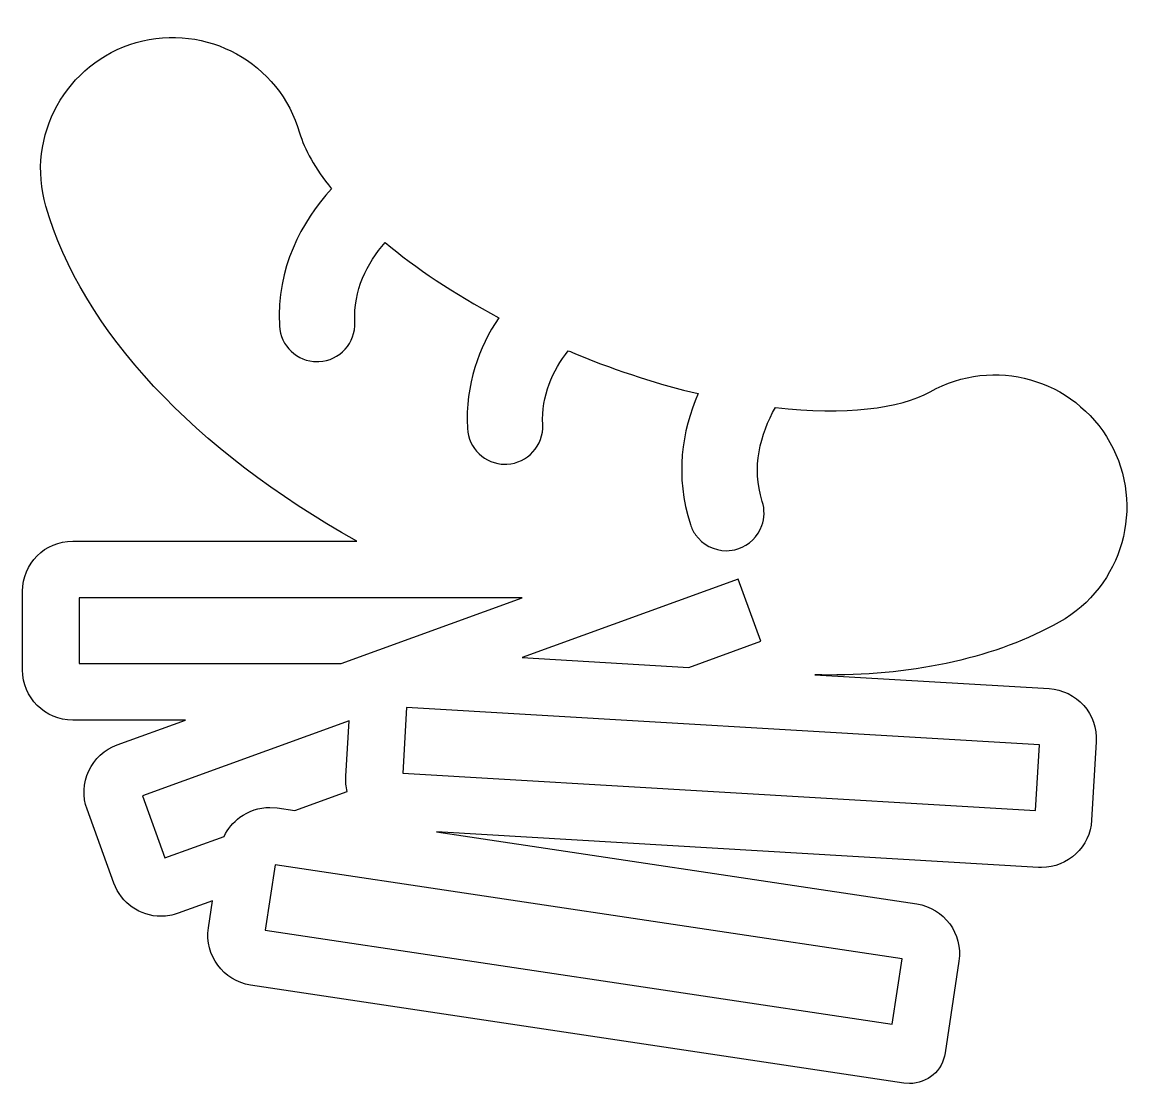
# Model space of a CAD drawing. Header units: centimetres. Extents: x -6.5 to 6.7, y -6 to 6.5.
import ezdxf

# ---------------------------------------------------------------- set-up
doc = ezdxf.new("R2010")
doc.units = ezdxf.units.CM
doc.header["$MEASUREMENT"] = 0
doc.layers.add('Layer 1', color=7, linetype='Continuous')

msp = doc.modelspace()

# ---------------------------------------------------------------- linework, layer by layer
at = {"layer": 'Layer 1'}
for points, knots in [([(5.52659, -1.33911), (5.52659, -1.33911), (2.78141, -1.17753), (2.78141, -1.17753), (2.78141, -1.17753), (2.83438, -1.17859), (2.88719, -1.17928), (2.93958, -1.17928), (2.93958, -1.17928), (3.97952, -1.17928), (4.90739, -0.97367), (5.64584, -0.55941), (5.64584, -0.55941), (6.39162, -0.14126), (6.65705, 0.80259), (6.23893, 1.54813), (6.23893, 1.54813), (5.82057, 2.2937), (4.87675, 2.56021), (4.13139, 2.14122), (4.13139, 2.14122), (3.77915, 1.94395), (3.13396, 1.86476), (2.3178, 1.95757), (2.3178, 1.95757), (2.14212, 1.64118), (2.03446, 1.25727), (2.16357, 0.85614), (2.16357, 0.85614), (2.19466, 0.75975), (2.19043, 0.66064), (2.15873, 0.57208), (2.15873, 0.57208), (2.11404, 0.44712), (2.01427, 0.34332), (1.87825, 0.29935), (1.87825, 0.29935), (1.83311, 0.28509), (1.78731, 0.27818), (1.74262, 0.27818), (1.74262, 0.27818), (1.59919, 0.27818), (1.46385, 0.34848), (1.38125, 0.46569), (1.38125, 0.46569), (1.35614, 0.50133), (1.33572, 0.54115), (1.32167, 0.58486), (1.32167, 0.58486), (1.13776, 1.15604), (1.22264, 1.67957), (1.41068, 2.11897), (1.41068, 2.11897), (0.9638, 2.22536), (0.48675, 2.37638), (-0.00725, 2.57924), (-0.00725, 2.57924), (-0.04194, 2.59347), (-0.07575, 2.60803), (-0.10991, 2.62245), (-0.10991, 2.62245), (-0.29456, 2.38663), (-0.42569, 2.0968), (-0.40942, 1.75549), (-0.40942, 1.75549), (-0.39775, 1.51141), (-0.58632, 1.30408), (-0.83037, 1.29242), (-0.83037, 1.29242), (-0.83751, 1.292), (-0.84463, 1.292), (-0.85175, 1.292), (-0.85175, 1.292), (-1.0863, 1.292), (-1.28178, 1.47644), (-1.29323, 1.71316), (-1.29323, 1.71316), (-1.31786, 2.22973), (-1.15887, 2.66), (-0.92496, 3.00914), (-0.92496, 3.00914), (-1.4581, 3.29259), (-1.90299, 3.59474), (-2.25772, 3.89203), (-2.25772, 3.89203), (-2.47084, 3.6448), (-2.63052, 3.33225), (-2.61266, 2.95765), (-2.61266, 2.95765), (-2.60099, 2.7136), (-2.78956, 2.50624), (-3.03361, 2.4946), (-3.03361, 2.4946), (-3.04075, 2.49415), (-3.04787, 2.49415), (-3.05501, 2.49415), (-3.05501, 2.49415), (-3.28956, 2.49415), (-3.48501, 2.67859), (-3.49647, 2.91531), (-3.49647, 2.91531), (-3.52893, 3.59627), (-3.24258, 4.12742), (-2.88571, 4.52025), (-2.88571, 4.52025), (-3.07923, 4.76062), (-3.2044, 4.98438), (-3.25954, 5.17578), (-3.25954, 5.17578), (-3.49669, 5.99694), (-4.35412, 6.47036), (-5.17594, 6.23451), (-5.17594, 6.23451), (-5.99755, 5.99779), (-6.47163, 5.13948), (-6.23491, 4.31789), (-6.23491, 4.31789), (-5.81451, 2.8594), (-4.49022, 1.45052), (-2.5907, 0.39092), (-2.5907, 0.39092), (-2.5907, 0.39092), (-5.92, 0.39092), (-5.92, 0.39092), (-5.92, 0.39092), (-6.24462, 0.39092), (-6.50875, 0.127), (-6.50875, -0.19741), (-6.50875, -0.19741), (-6.50875, -0.19741), (-6.50875, -1.11922), (-6.50875, -1.11922), (-6.50875, -1.11922), (-6.50875, -1.44405), (-6.24462, -1.70797), (-5.92, -1.70797), (-5.92, -1.70797), (-5.92, -1.70797), (-4.59854, -1.70796), (-4.59854, -1.70796), (-4.59854, -1.70796), (-4.59854, -1.70796), (-5.39946, -1.99911), (-5.39946, -1.99911), (-5.39946, -1.99911), (-5.54742, -2.05266), (-5.66555, -2.16109), (-5.73207, -2.30365), (-5.73207, -2.30365), (-5.79837, -2.44621), (-5.80531, -2.60647), (-5.75173, -2.75334), (-5.75173, -2.75334), (-5.75173, -2.75334), (-5.43685, -3.6203), (-5.43685, -3.6203), (-5.43685, -3.6203), (-5.35261, -3.85184), (-5.13014, -4.00778), (-4.8835, -4.00778), (-4.8835, -4.00778), (-4.81481, -4.00778), (-4.74721, -3.99569), (-4.68242, -3.97235), (-4.68242, -3.97235), (-4.68242, -3.97235), (-4.28113, -3.82646), (-4.28113, -3.82646), (-4.28113, -3.82646), (-4.28113, -3.82646), (-4.32885, -4.1447), (-4.32885, -4.1447), (-4.32885, -4.1447), (-4.37682, -4.46522), (-4.15478, -4.76544), (-3.83384, -4.8138), (-3.83384, -4.8138), (-3.83384, -4.8138), (3.82529, -5.96283), (3.82529, -5.96283), (3.82529, -5.96283), (3.82529, -5.96283), (3.8903, -5.96802), (3.8903, -5.96802), (3.8903, -5.96802), (4.10131, -5.96802), (4.27712, -5.81641), (4.30866, -5.60734), (4.30866, -5.60734), (4.30866, -5.60734), (4.46979, -4.5326), (4.46979, -4.5326), (4.46979, -4.5326), (4.51818, -4.21166), (4.29636, -3.91144), (3.97497, -3.86262), (3.97497, -3.86262), (3.97497, -3.86262), (-1.65534, -3.01802), (-1.65534, -3.01802), (-1.65534, -3.01802), (-1.65534, -3.01802), (5.40327, -3.43498), (5.40327, -3.43498), (5.40327, -3.43498), (5.40327, -3.43498), (5.43761, -3.43585), (5.43761, -3.43585), (5.43761, -3.43585), (5.74863, -3.43585), (6.00694, -3.19264), (6.0253, -2.88163), (6.0253, -2.88163), (6.0253, -2.88163), (6.07972, -1.96112), (6.07972, -1.96112), (6.07972, -1.96112), (6.0888, -1.80562), (6.03458, -1.65013), (5.93243, -1.53652), (5.93243, -1.53652), (5.82919, -1.41989), (5.68124, -1.34818), (5.52659, -1.33911)], [0, 0, 0, 0, 0.01754386, 0.01754386, 0.01754386, 0.01754386, 0.03508772, 0.03508772, 0.03508772, 0.03508772, 0.05263158, 0.05263158, 0.05263158, 0.05263158, 0.07017544, 0.07017544, 0.07017544, 0.07017544, 0.0877193, 0.0877193, 0.0877193, 0.0877193, 0.10526316, 0.10526316, 0.10526316, 0.10526316, 0.12280702, 0.12280702, 0.12280702, 0.12280702, 0.14035088, 0.14035088, 0.14035088, 0.14035088, 0.15789474, 0.15789474, 0.15789474, 0.15789474, 0.1754386, 0.1754386, 0.1754386, 0.1754386, 0.19298246, 0.19298246, 0.19298246, 0.19298246, 0.21052632, 0.21052632, 0.21052632, 0.21052632, 0.22807018, 0.22807018, 0.22807018, 0.22807018, 0.24561404, 0.24561404, 0.24561404, 0.24561404, 0.26315789, 0.26315789, 0.26315789, 0.26315789, 0.28070175, 0.28070175, 0.28070175, 0.28070175, 0.29824561, 0.29824561, 0.29824561, 0.29824561, 0.31578947, 0.31578947, 0.31578947, 0.31578947, 0.33333333, 0.33333333, 0.33333333, 0.33333333, 0.35087719, 0.35087719, 0.35087719, 0.35087719, 0.36842105, 0.36842105, 0.36842105, 0.36842105, 0.38596491, 0.38596491, 0.38596491, 0.38596491, 0.40350877, 0.40350877, 0.40350877, 0.40350877, 0.42105263, 0.42105263, 0.42105263, 0.42105263, 0.43859649, 0.43859649, 0.43859649, 0.43859649, 0.45614035, 0.45614035, 0.45614035, 0.45614035, 0.47368421, 0.47368421, 0.47368421, 0.47368421, 0.49122807, 0.49122807, 0.49122807, 0.49122807, 0.50877193, 0.50877193, 0.50877193, 0.50877193, 0.52631579, 0.52631579, 0.52631579, 0.52631579, 0.54385965, 0.54385965, 0.54385965, 0.54385965, 0.56140351, 0.56140351, 0.56140351, 0.56140351, 0.57894737, 0.57894737, 0.57894737, 0.57894737, 0.59649123, 0.59649123, 0.59649123, 0.59649123, 0.61403509, 0.61403509, 0.61403509, 0.61403509, 0.63157895, 0.63157895, 0.63157895, 0.63157895, 0.64912281, 0.64912281, 0.64912281, 0.64912281, 0.66666667, 0.66666667, 0.66666667, 0.66666667, 0.68421053, 0.68421053, 0.68421053, 0.68421053, 0.70175439, 0.70175439, 0.70175439, 0.70175439, 0.71929825, 0.71929825, 0.71929825, 0.71929825, 0.73684211, 0.73684211, 0.73684211, 0.73684211, 0.75438596, 0.75438596, 0.75438596, 0.75438596, 0.77192982, 0.77192982, 0.77192982, 0.77192982, 0.78947368, 0.78947368, 0.78947368, 0.78947368, 0.80701754, 0.80701754, 0.80701754, 0.80701754, 0.8245614, 0.8245614, 0.8245614, 0.8245614, 0.84210526, 0.84210526, 0.84210526, 0.84210526, 0.85964912, 0.85964912, 0.85964912, 0.85964912, 0.87719298, 0.87719298, 0.87719298, 0.87719298, 0.89473684, 0.89473684, 0.89473684, 0.89473684, 0.9122807, 0.9122807, 0.9122807, 0.9122807, 0.92982456, 0.92982456, 0.92982456, 0.92982456, 0.94736842, 0.94736842, 0.94736842, 0.94736842, 0.96491228, 0.96491228, 0.96491228, 0.96491228, 1, 1, 1, 1]), ([(1.88063, -0.05403), (1.88063, -0.05403), (2.14585, -0.78404), (2.14585, -0.78404), (2.14585, -0.78404), (2.14585, -0.78404), (1.30286, -1.09051), (1.30286, -1.09051), (1.30286, -1.09051), (1.30286, -1.09051), (-0.64992, -0.97557), (-0.64992, -0.97557), (-0.64992, -0.97557), (-0.64992, -0.97557), (1.88063, -0.05403), (1.88063, -0.05403)], [0, 0, 0, 0, 0.2, 0.2, 0.2, 0.2, 0.4, 0.4, 0.4, 0.4, 0.6, 0.6, 0.6, 0.6, 1, 1, 1, 1]), ([(-5.84525, -1.04452), (-5.84525, -1.04452), (-5.84525, -0.2726), (-5.84525, -0.2726), (-5.84525, -0.2726), (-5.84525, -0.2726), (-0.64971, -0.2726), (-0.64971, -0.2726), (-0.64971, -0.2726), (-0.64971, -0.2726), (-2.77326, -1.04452), (-2.77326, -1.04452), (-2.77326, -1.04452), (-2.77326, -1.04452), (-5.84525, -1.04452), (-5.84525, -1.04452)], [0, 0, 0, 0, 0.2, 0.2, 0.2, 0.2, 0.4, 0.4, 0.4, 0.4, 0.6, 0.6, 0.6, 0.6, 1, 1, 1, 1]), ([(5.36742, -2.76804), (5.36742, -2.76804), (-2.05155, -2.33002), (-2.05155, -2.33002), (-2.05155, -2.33002), (-2.05155, -2.33002), (-2.0062, -1.55939), (-2.0062, -1.55939), (-2.0062, -1.55939), (-2.0062, -1.55939), (5.41298, -1.99696), (5.41298, -1.99696), (5.41298, -1.99696), (5.41298, -1.99696), (5.36742, -2.76804), (5.36742, -2.76804)], [0, 0, 0, 0, 0.2, 0.2, 0.2, 0.2, 0.4, 0.4, 0.4, 0.4, 0.6, 0.6, 0.6, 0.6, 1, 1, 1, 1]), ([(-3.96018, -2.8471), (-4.04014, -2.90621), (-4.10237, -2.98291), (-4.14322, -3.07025), (-4.14322, -3.07025), (-4.14322, -3.07025), (-4.83878, -3.32311), (-4.83878, -3.32311), (-4.83878, -3.32311), (-4.83878, -3.32311), (-5.10249, -2.59699), (-5.10249, -2.59699), (-5.10249, -2.59699), (-5.10249, -2.59699), (-2.67991, -1.71479), (-2.67991, -1.71479), (-2.67991, -1.71479), (-2.67991, -1.71479), (-2.71827, -2.36548), (-2.71827, -2.36548), (-2.71827, -2.36548), (-2.72192, -2.42718), (-2.71576, -2.48785), (-2.70102, -2.54601), (-2.70102, -2.54601), (-2.70102, -2.54601), (-3.3148, -2.76913), (-3.3148, -2.76913), (-3.3148, -2.76913), (-3.3148, -2.76913), (-3.52348, -2.73783), (-3.52348, -2.73783), (-3.52348, -2.73783), (-3.52348, -2.73783), (-3.60987, -2.73177), (-3.60987, -2.73177), (-3.60987, -2.73177), (-3.73705, -2.73177), (-3.858, -2.77151), (-3.96018, -2.8471)], [0, 0, 0, 0, 0.09090909, 0.09090909, 0.09090909, 0.09090909, 0.18181818, 0.18181818, 0.18181818, 0.18181818, 0.27272727, 0.27272727, 0.27272727, 0.27272727, 0.36363636, 0.36363636, 0.36363636, 0.36363636, 0.45454545, 0.45454545, 0.45454545, 0.45454545, 0.54545455, 0.54545455, 0.54545455, 0.54545455, 0.63636364, 0.63636364, 0.63636364, 0.63636364, 0.72727273, 0.72727273, 0.72727273, 0.72727273, 0.81818182, 0.81818182, 0.81818182, 0.81818182, 1, 1, 1, 1]), ([(3.80264, -4.508), (3.80264, -4.508), (3.68818, -5.27127), (3.68818, -5.27127), (3.68818, -5.27127), (3.68818, -5.27127), (-3.66168, -4.16891), (-3.66168, -4.16891), (-3.66168, -4.16891), (-3.66168, -4.16891), (-3.54701, -3.40519), (-3.54701, -3.40519), (-3.54701, -3.40519), (-3.54701, -3.40519), (3.80264, -4.508), (3.80264, -4.508)], [0, 0, 0, 0, 0.2, 0.2, 0.2, 0.2, 0.4, 0.4, 0.4, 0.4, 0.6, 0.6, 0.6, 0.6, 1, 1, 1, 1])]:
    msp.add_open_spline(points, degree=3, knots=knots, dxfattribs=at)

doc.saveas('drawing.dxf')
